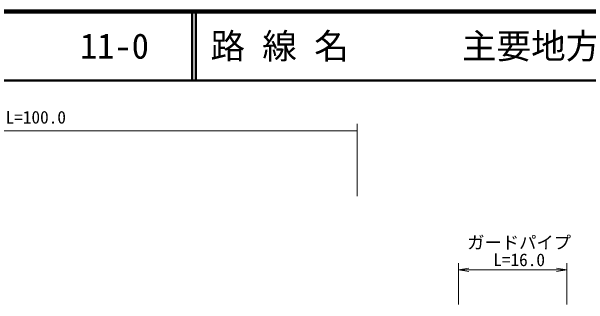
# Model space of a CAD drawing. Units: millimetres, scale not verified. Extents: x 40000 to 680000, y 20000 to 380000.
# Drawn here: x 151633 to 235023, y 337602 to 380000 of the extents above; entities that cross this region are included whole.
import ezdxf
from ezdxf.enums import TextEntityAlignment as Align

# ---------------------------------------------------------------- set-up
doc = ezdxf.new("R2010")
doc.units = ezdxf.units.MM
doc.header["$LTSCALE"] = 1000
for name, color, linetype, lineweight in [('M-STR-HTXT', 7, 'Continuous', 13), ('M-TTL', 2, 'Continuous', 140), ('M-TTL-LINE', 7, 'Continuous', 50)]:
    doc.layers.add(name, color=color, linetype=linetype, lineweight=lineweight)
doc.layers.add('M-TTL-TXT', color=7, linetype='Continuous')
doc.styles.add('ＭＳ ゴシック', font='')
doc.styles.get('ＭＳ ゴシック').set_extended_font_data('MS Gothic')

# ---------------------------------------------------------------- blocks, each defined once
blk = doc.blocks.new('open_arrow')
at = {"color": 0, "linetype": 'Continuous', "lineweight": -2}
blk.add_lwpolyline([(7.5, 1.25), (0, 0), (7.5, -1.25)], dxfattribs=at)

msp = doc.modelspace()

# ---------------------------------------------------------------- linework, layer by layer
at = {"layer": 'M-STR-HTXT'}
for p, q in [((201594, 353292), (201594, 363733)), ((101177, 362733), (201594, 362733)), ((216217, 337602), (216217, 343602)), ((231893, 337602), (231893, 343602)), ((216217, 342602), (231893, 342602))]:
    msp.add_line(p, q, dxfattribs=at)
at = {"layer": 'M-TTL'}
msp.add_line((680000, 380000), (40000, 380000), dxfattribs=at)
at = {"layer": 'M-TTL-LINE'}
for p, q in [((177750, 380000), (177750, 370000)), ((178250, 380000), (178250, 370000)), ((40000, 370000), (680000, 370000))]:
    msp.add_line(p, q, dxfattribs=at)

# ---------------------------------------------------------------- block references
at = {"layer": 'M-STR-HTXT', "xscale": 200, "yscale": 200}
msp.add_blockref('open_arrow', (216217, 342602), dxfattribs=at)
at = {"layer": 'M-STR-HTXT', "xscale": 200, "yscale": 200, "rotation": 180}
msp.add_blockref('open_arrow', (231893, 342602), dxfattribs=at)

# ---------------------------------------------------------------- texts
at = {"layer": 'M-STR-HTXT', "style": 'ＭＳ ゴシック'}
for s, p in [('側溝\u3000L=100.0', (151385, 363233)), ('ガードパイプ', (224999, 345102)), ('L=16.0', (224999, 342602))]:
    msp.add_text(s, height=1833, dxfattribs=at).set_placement(p, align=Align.BOTTOM_CENTER)
at = {"layer": 'M-TTL-TXT', "style": 'ＭＳ ゴシック'}
for s, p in [('路 線 名', (180380, 375000)), ('主要地方道\u3000防府徳地線', (216734, 375000)), ('11-0', (161521, 375000))]:
    msp.add_text(s, height=3666, dxfattribs=at).set_placement(p, align=Align.MIDDLE_LEFT)

doc.saveas('drawing.dxf')
